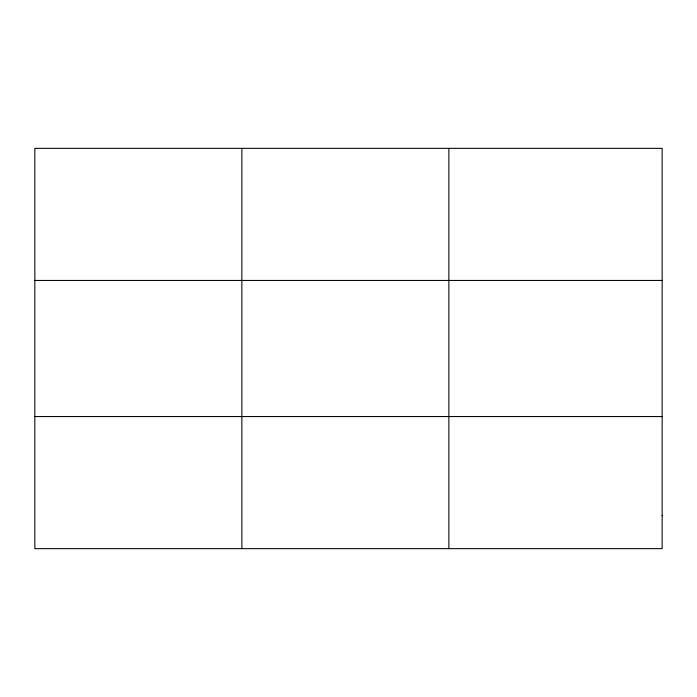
<?xml version="1.0" encoding="UTF-8"?>
<svg xmlns="http://www.w3.org/2000/svg" width="697" height="697" viewBox="0 0 697 697"><rect width="100%" height="100%" fill="white"/><g stroke="black" fill="none" stroke-linecap="round" stroke-linejoin="round"><path stroke-width="1.05" d="M34.85 280.447L662.15 280.447M34.85 416.553L662.15 416.553M448.868 148.348L448.868 548.652M241.859 148.348L241.859 548.652M662.15 515.623L662.15 548.652L34.85 548.652L34.85 148.348L662.15 148.348L662.15 515.623"/></g></svg>
